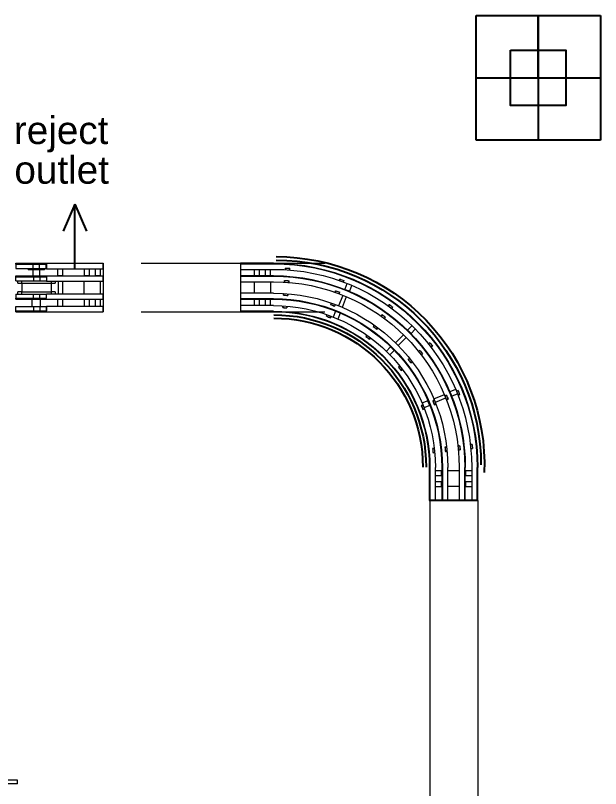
# Model space of a CAD drawing. Header units: millimetres. Extents: x -1052 to 3351, y 0 to 2015.
# Drawn here: x -206.5 to -175.23, y 1747.55 to 1788.87 of the extents above; entities that cross this region are included whole.
import ezdxf

# ---------------------------------------------------------------- set-up
doc = ezdxf.new("R2010")
doc.units = ezdxf.units.MM
for name, color, linetype, lineweight in [('149-149-13SOLIDLINE！实线层', 7, 'Continuous', 18), ('175SSD-BZ-10DXF_CONTINUOUS_LINE', 7, 'Continuous', 18), ('175SSD-BZ-11DXF_CONTINUOUS_LINE', 7, 'Continuous', 18), ('175SSD-BZ-30DXF_CONTINUOUS_LINE', 7, 'Continuous', 18), ('AM_CL', 7, 'Continuous', 15), ('PRT0428_DXF_CONTINUOUS_LINE', 7, 'Continuous', 18)]:
    doc.layers.add(name, color=color, linetype=linetype, lineweight=lineweight)
doc.layers.add('@ New Renovation', color=7, linetype='Continuous')
doc.layers.add('TITLE', color=7, linetype='Continuous')
doc.styles.get("Standard").update_dxf_attribs({"font": 'arial.ttf'})

# ---------------------------------------------------------------- blocks, each defined once
blk = doc.blocks.new('驱动尾')
at = {"color": 3}
blk.add_line((712690.7, 36241.4), (712690.7, 36416.4), dxfattribs=at)
blk.add_line((712690.7, 36241.4), (712690.7, 36416.4), dxfattribs=at)
blk.add_line((713005.7, 36352.9), (713005.7, 36367.9))
at = {"layer": '175SSD-BZ-10DXF_CONTINUOUS_LINE', "color": 7, "linetype": 'Continuous'}
for p, q in [((713005.7, 36416.4), (712690.7, 36416.4)), ((712690.7, 36416.4), (712690.7, 36396.4)), ((712895.7, 36396.4), (712690.7, 36396.4)), ((712895.7, 36412.9), (712895.7, 36396.4)), ((713005.7, 36412.9), (712895.7, 36412.9)), ((712916.7, 36397.9), (712916.7, 36371.4)), ((712918.7, 36416.4), (712918.7, 36412.9)), ((712946.7, 36397.9), (712946.7, 36371.4)), ((713005.7, 36416.4), (713005.7, 36412.9)), ((713005.7, 36371.4), (712690.7, 36371.4)), ((712690.7, 36371.4), (712690.7, 36351.4)), ((712895.7, 36367.9), (712895.7, 36351.4)), ((712919.7, 36367.9), (712895.7, 36367.9)), ((712918.7, 36371.4), (712918.7, 36367.9)), ((713005.7, 36371.4), (713005.7, 36367.9)), ((712895.7, 36351.4), (712690.7, 36351.4)), ((712863.8, 36344.4), (712863.8, 36351.4)), ((712863.8, 36344.4), (712878.8, 36344.4)), ((712878.8, 36344.4), (712878.8, 36351.4)), ((712984.5, 36344.4), (712878.8, 36344.4)), ((712879.2, 36313.4), (712879.2, 36344.4)), ((712984.2, 36313.4), (712984.2, 36344.4)), ((712984.5, 36352.9), (712984.5, 36344.4)), ((712984.5, 36344.4), (712999.5, 36344.4)), ((712999.5, 36352.9), (712999.5, 36344.4)), ((712878.8, 36313.4), (712863.8, 36313.4)), ((712863.8, 36306.4), (712863.8, 36313.4)), ((712984.5, 36313.4), (712878.8, 36313.4)), ((712878.8, 36306.4), (712878.8, 36313.4)), ((712984.5, 36313.4), (712984.5, 36304.9)), ((712999.5, 36313.4), (712984.5, 36313.4)), ((712999.5, 36313.4), (712999.5, 36304.9)), ((712895.7, 36306.4), (712690.7, 36306.4)), ((712690.7, 36306.4), (712690.7, 36286.4)), ((713005.7, 36286.4), (712690.7, 36286.4)), ((712895.7, 36289.9), (712895.7, 36306.4)), ((713005.7, 36289.9), (712895.7, 36289.9)), ((712918.7, 36289.9), (712918.7, 36286.4)), ((712919.2, 36286.4), (712919.2, 36263.4)), ((712944.2, 36286.4), (712944.2, 36263.4)), ((713005.7, 36289.9), (713005.7, 36286.4)), ((712895.7, 36261.4), (712690.7, 36261.4)), ((712690.7, 36261.4), (712690.7, 36241.4)), ((712895.7, 36244.9), (712895.7, 36261.4)), ((712902.2, 36263.4), (712901.7, 36262.9)), ((712961.7, 36262.9), (712901.7, 36262.9)), ((712901.7, 36259.9), (712901.7, 36262.9)), ((712961.2, 36263.4), (712902.2, 36263.4)), ((712961.2, 36263.4), (712961.7, 36262.9)), ((712961.7, 36259.9), (712961.7, 36262.9)), ((713005.7, 36241.4), (712690.7, 36241.4)), ((712897.2, 36244.9), (712895.7, 36244.9)), ((712918.7, 36244.9), (712918.7, 36241.4)), ((713005.7, 36244.9), (712943.3, 36244.9)), ((713005.7, 36244.9), (713005.7, 36241.4))]:
    blk.add_line(p, q, dxfattribs=at)
at = {"layer": '175SSD-BZ-11DXF_CONTINUOUS_LINE', "color": 7, "linetype": 'Continuous'}
for p, q in [((712701.7, 36371.9), (712701.7, 36396.4)), ((712719.7, 36371.9), (712719.7, 36396.4)), ((712741.7, 36371.9), (712741.7, 36396.4)), ((712759.7, 36371.9), (712759.7, 36396.4)), ((712836.7, 36396.4), (712836.7, 36371.9)), ((712854.7, 36396.4), (712854.7, 36371.9)), ((712894.7, 36412.9), (712894.7, 36397.9)), ((713005.7, 36412.9), (712894.7, 36412.9)), ((713005.7, 36397.9), (712894.7, 36397.9)), ((712918.7, 36412.9), (712918.7, 36397.9)), ((712943, 36397.9), (712943, 36412.9)), ((713005.7, 36412.9), (713005.7, 36397.9)), ((712701.7, 36371.9), (712719.7, 36371.9)), ((712702.2, 36371.4), (712701.7, 36371.9)), ((712719.2, 36371.4), (712719.7, 36371.9)), ((712741.7, 36371.9), (712759.7, 36371.9)), ((712742.2, 36371.4), (712741.7, 36371.9)), ((712759.2, 36371.4), (712759.7, 36371.9)), ((712836.7, 36371.9), (712854.7, 36371.9)), ((712837.2, 36371.4), (712836.7, 36371.9)), ((712854.2, 36371.4), (712854.7, 36371.9)), ((712895.7, 36367.9), (712895.7, 36352.9)), ((713005.7, 36367.9), (712895.7, 36367.9)), ((712919.7, 36367.9), (712919.7, 36352.9)), ((712944, 36352.9), (712944, 36367.9)), ((712701.7, 36306.4), (712701.7, 36351.4)), ((712759.7, 36351.4), (712759.7, 36306.4)), ((712838.2, 36306.4), (712838.2, 36351.4)), ((712853.2, 36306.4), (712853.2, 36351.4)), ((713005.7, 36352.9), (712895.7, 36352.9)), ((712702.2, 36286.4), (712701.7, 36285.9)), ((712719.7, 36285.9), (712701.7, 36285.9)), ((712701.7, 36261.4), (712701.7, 36285.9)), ((712719.2, 36286.4), (712719.7, 36285.9)), ((712719.7, 36261.4), (712719.7, 36285.9)), ((712742.2, 36286.4), (712741.7, 36285.9)), ((712759.7, 36285.9), (712741.7, 36285.9)), ((712741.7, 36261.4), (712741.7, 36285.9)), ((712759.2, 36286.4), (712759.7, 36285.9)), ((712759.7, 36261.4), (712759.7, 36285.9)), ((712837.2, 36286.4), (712836.7, 36285.9)), ((712854.7, 36285.9), (712836.7, 36285.9)), ((712836.7, 36285.9), (712836.7, 36261.4)), ((712854.2, 36286.4), (712854.7, 36285.9)), ((712854.7, 36285.9), (712854.7, 36261.4)), ((712894.7, 36304.9), (712894.7, 36289.9)), ((713005.7, 36304.9), (712894.7, 36304.9)), ((713005.6, 36289.9), (712894.7, 36289.9)), ((712918.7, 36304.9), (712918.7, 36289.9)), ((712943, 36289.9), (712943, 36304.9)), ((713005.7, 36304.9), (713005.7, 36289.9)), ((713005.7, 36259.9), (712895.7, 36259.9)), ((712897.1, 36246.9), (712897.1, 36259.9)), ((712897.2, 36259.9), (712897.2, 36244.9)), ((712921.2, 36259.9), (712921.2, 36244.9)), ((712945.4, 36244.9), (712945.4, 36259.9)), ((713005.7, 36244.9), (713005.7, 36259.9)), ((712897.1, 36246.9), (712895.7, 36246.9)), ((712896.4, 36246.9), (712896.4, 36244.9)), ((713005.6, 36244.9), (712897.2, 36244.9))]:
    blk.add_line(p, q, dxfattribs=at)
blk = doc.blocks.new('GHFF_1')
at = {"color": 0}
blk.add_line((22508.5, 8302.8), (22683.5, 8302.8), dxfattribs=at)
for centre, radius, end in [((23237, 8431.9), 752.5, 182.0888), ((23237, 8431.9), 740, 180), ((23245.1, 8423.8), 550, 180), ((23245.1, 8423.8), 538, 180)]:
    blk.add_arc(centre, radius, 90, end, dxfattribs=at)
at = {"layer": '175SSD-BZ-11DXF_CONTINUOUS_LINE', "color": 0, "linetype": 'Continuous'}
for p, q in [((23257, 9115.8), (23257, 9138.3)), ((23275, 9115.8), (23275, 9138.3)), ((23297, 9115.8), (23297, 9138.3)), ((23315, 9115.8), (23315, 9138.3)), ((23275, 9115.8), (23257, 9115.8)), ((23257.5, 9115.3), (23257, 9115.8)), ((23274.5, 9115.3), (23275, 9115.8)), ((23315, 9115.8), (23297, 9115.8)), ((23297.5, 9115.3), (23297, 9115.8)), ((23314.5, 9115.3), (23315, 9115.8)), ((23257, 9093.3), (23257, 9052.3)), ((23315, 9052.3), (23315, 9093.3)), ((23257.5, 9030.3), (23257, 9029.8)), ((23257, 9007.3), (23257, 9029.8)), ((23257, 9029.8), (23275, 9029.8)), ((23274.5, 9030.3), (23275, 9029.8)), ((23275, 9007.3), (23275, 9029.8)), ((23297.5, 9030.3), (23297, 9029.8)), ((23297, 9007.3), (23297, 9029.8)), ((23297, 9029.8), (23315, 9029.8)), ((23314.5, 9030.3), (23315, 9029.8)), ((23315, 9007.3), (23315, 9029.8)), ((22553, 8411.8), (22530.5, 8411.8)), ((22553, 8411.8), (22553, 8393.8)), ((22553.5, 8411.3), (22553, 8411.8)), ((22616.5, 8411.8), (22575.5, 8411.8)), ((22638.5, 8411.3), (22639, 8411.8)), ((22639, 8393.8), (22639, 8411.8)), ((22661.5, 8411.8), (22639, 8411.8)), ((22553, 8393.8), (22530.5, 8393.8)), ((22553.5, 8394.3), (22553, 8393.8)), ((22638.5, 8394.3), (22639, 8393.8)), ((22661.5, 8393.8), (22639, 8393.8)), ((22553, 8371.8), (22530.5, 8371.8)), ((22553, 8353.8), (22530.5, 8353.8)), ((22553, 8371.8), (22553, 8353.8)), ((22553.5, 8371.3), (22553, 8371.8)), ((22553.5, 8354.3), (22553, 8353.8)), ((22575.5, 8353.8), (22616.5, 8353.8)), ((22638.5, 8371.3), (22639, 8371.8)), ((22638.5, 8354.3), (22639, 8353.8)), ((22639, 8353.8), (22639, 8371.8)), ((22661.5, 8371.8), (22639, 8371.8)), ((22661.5, 8353.8), (22639, 8353.8))]:
    blk.add_line(p, q, dxfattribs=at)
at = {"layer": '175SSD-BZ-30DXF_CONTINUOUS_LINE', "color": 0, "linetype": 'Continuous'}
for p, q in [((23188.3, 9137.5), (23188, 9142.2)), ((23188.2, 9142), (23188.5, 9137.5)), ((23188.3, 9137.5), (23188.5, 9137.5)), ((23203.5, 9138.6), (23203.2, 9143.1)), ((23203.4, 9143.3), (23203.7, 9138.6)), ((23203.5, 9138.6), (23203.7, 9138.6)), ((23246, 9160.3), (23366, 9160.3)), ((23366, 9158.3), (23246, 9158.3)), ((23246, 9158.3), (23366, 9158.3)), ((23366, 9138.3), (23246, 9138.3)), ((23366, 9160.3), (23366, 8985.3)), ((23246, 9115.3), (23366, 9115.3)), ((23366, 9113.3), (23246, 9113.3)), ((23246, 9113.3), (23366, 9113.3)), ((22964.3, 9079.4), (22972.5, 9059.6)), ((22981, 9086.3), (22989.2, 9066.5)), ((22993.6, 9094), (22992, 9098.3)), ((22992.2, 9098.2), (22993.8, 9094)), ((22993.6, 9094), (22993.8, 9094)), ((23007.9, 9099.2), (23006.3, 9103.3)), ((23006.4, 9103.6), (23008.1, 9099.2)), ((23007.9, 9099.2), (23008.1, 9099.2)), ((23191.5, 9092.6), (23191.2, 9097.3)), ((23191.4, 9097.1), (23191.7, 9092.6)), ((23191.5, 9092.6), (23191.7, 9092.6)), ((23206.6, 9093.7), (23206.3, 9098.2)), ((23206.5, 9098.4), (23206.8, 9093.7)), ((23206.6, 9093.7), (23206.8, 9093.7)), ((23366, 9093.3), (23246, 9093.3)), ((22974.2, 9060.3), (22972.5, 9059.6)), ((22973.2, 9059.4), (22972.5, 9059.6)), ((22977.2, 9061.6), (22974.2, 9060.3)), ((22978.4, 9062.1), (22977.2, 9061.6)), ((22983.5, 9064.2), (22978.4, 9062.1)), ((22984.7, 9064.7), (22983.5, 9064.2)), ((22989.2, 9066.5), (22984.7, 9064.7)), ((22988.9, 9065.9), (22989.2, 9066.5)), ((23009, 9051.7), (23007.4, 9056)), ((23007.6, 9055.9), (23009.2, 9051.7)), ((23009, 9051.7), (23009.2, 9051.7)), ((23023.2, 9056.9), (23021.7, 9061.1)), ((23021.8, 9061.3), (23023.5, 9056.9)), ((23023.2, 9056.9), (23023.5, 9056.9)), ((23210, 9045.3), (23209.7, 9049.8)), ((23209.7, 9049.8), (23209.9, 9049.8)), ((23209.9, 9049.8), (23210.2, 9045.1)), ((23246, 9052.3), (23366, 9052.3)), ((22983.4, 9038.6), (22999, 9000.8)), ((22996.3, 9044), (23012, 9006.2)), ((23194.9, 9044), (23194.5, 9048.7)), ((23194.5, 9048.7), (23194.7, 9048.7)), ((23194.7, 9048.7), (23195.1, 9044.2)), ((23366, 9032.3), (23246, 9032.3)), ((23246, 9032.3), (23366, 9032.3)), ((23366, 9030.3), (23246, 9030.3)), ((22818.3, 8998.4), (22815.6, 9002.1)), ((22815.9, 9002.1), (22818.6, 8998.4)), ((22818.3, 8998.4), (22818.6, 8998.4)), ((22830.6, 9007.3), (22828, 9010.9)), ((22828.1, 9011.2), (22830.9, 9007.3)), ((22830.6, 9007.3), (22830.9, 9007.3)), ((23024, 9010.3), (23024.2, 9010.3)), ((23025.6, 9005.9), (23024, 9010.3)), ((23024.2, 9010.3), (23025.8, 9006.1)), ((23038.3, 9015.5), (23038.5, 9015.5)), ((23039.8, 9011.3), (23038.3, 9015.5)), ((23038.5, 9015.5), (23040.1, 9011.1)), ((23198, 8999.1), (23197.7, 9003.8)), ((23197.9, 9003.8), (23197.7, 9003.8)), ((23197.9, 9003.8), (23198.2, 8999.4)), ((23213.2, 9000.4), (23212.9, 9004.9)), ((23213.1, 9004.9), (23212.9, 9004.9)), ((23213.1, 9004.9), (23213.4, 9000.2)), ((23246, 9007.3), (23366, 9007.3)), ((22844.8, 8962), (22842.1, 8965.7)), ((22842.4, 8965.7), (22845, 8962)), ((22854.5, 8974.8), (22857.3, 8970.9)), ((22857.1, 8970.9), (22854.5, 8974.5)), ((22857.1, 8970.9), (22857.3, 8970.9)), ((23005.4, 8980.2), (23010, 8982.1)), ((23005.7, 8980.8), (23005.4, 8980.2)), ((23005.4, 8980.2), (23014.4, 8958.5)), ((23010, 8982.1), (23017.5, 8985.2)), ((23017.5, 8985.2), (23022.1, 8987.1)), ((23021.4, 8987.3), (23022.1, 8987.1)), ((23022.1, 8987.1), (23031, 8965.4)), ((23039.6, 8968), (23039.4, 8968)), ((23041, 8963.6), (23039.4, 8968)), ((23039.6, 8968), (23041.1, 8963.8)), ((23053.9, 8973.2), (23053.7, 8973.2)), ((23055.2, 8969), (23053.7, 8973.2)), ((23053.9, 8973.2), (23055.5, 8968.8)), ((23366, 8987.3), (23246, 8987.3)), ((23246, 8987.3), (23366, 8987.3)), ((23366, 8985.3), (23246, 8985.3)), ((22844.8, 8962), (22845, 8962)), ((22734.1, 8922), (22749.6, 8906.5)), ((22746.8, 8934.8), (22762.4, 8919.2)), ((22753.2, 8910), (22750.9, 8907.8)), ((22754.1, 8911), (22753.2, 8910)), ((22758.1, 8914.9), (22754.1, 8911)), ((22759, 8915.8), (22758.1, 8914.9)), ((22762.4, 8919.2), (22759, 8915.8)), ((22762.4, 8918.5), (22762.4, 8919.2)), ((22870.7, 8926.4), (22870.9, 8926.4)), ((22873.5, 8922.5), (22870.7, 8926.4)), ((22870.9, 8926.4), (22873.5, 8922.8)), ((22883, 8935.3), (22883.2, 8935.3)), ((22885.6, 8931.6), (22883, 8935.3)), ((22883.2, 8935.3), (22885.9, 8931.6)), ((22750.9, 8907.8), (22749.6, 8906.5)), ((22750.4, 8906.5), (22749.6, 8906.5)), ((22767.3, 8891.7), (22796.2, 8862.7)), ((22777.1, 8901.6), (22806.1, 8872.6)), ((22897.4, 8890), (22897.1, 8890)), ((22899.9, 8886.1), (22897.1, 8890)), ((22897.4, 8890), (22900, 8886.4)), ((22909.7, 8898.9), (22909.4, 8898.9)), ((22912.1, 8895.2), (22909.4, 8898.9)), ((22909.7, 8898.9), (22912.4, 8895.2)), ((22676.2, 8858.2), (22672.6, 8861.1)), ((22672.9, 8861.1), (22676.5, 8858.2)), ((22676.2, 8858.2), (22676.5, 8858.2)), ((22682.1, 8873.2), (22685.9, 8870.2)), ((22685.6, 8870.2), (22682.1, 8872.9)), ((22685.6, 8870.2), (22685.9, 8870.2)), ((22816.8, 8852), (22818.8, 8854)), ((22818.8, 8854), (22819.7, 8854.9)), ((22819.7, 8854.9), (22823.2, 8858.4)), ((22822.5, 8858.4), (22823.2, 8858.4)), ((22823.2, 8858.4), (22839.5, 8842.1)), ((22711.7, 8830.5), (22708.1, 8833.4)), ((22708.4, 8833.4), (22712, 8830.5)), ((22711.7, 8830.5), (22712, 8830.5)), ((22717.6, 8845.5), (22721.4, 8842.5)), ((22721, 8842.5), (22717.6, 8845.2)), ((22721, 8842.5), (22721.4, 8842.5)), ((22810.5, 8845.7), (22813.9, 8849.2)), ((22810.5, 8846.4), (22810.5, 8845.7)), ((22810.5, 8845.7), (22826.7, 8829.4)), ((22813.9, 8849.2), (22814.9, 8850.1)), ((22814.9, 8850.1), (22816.8, 8852)), ((22746.4, 8803.4), (22746.7, 8803.5)), ((22750.2, 8800.5), (22746.4, 8803.4)), ((22746.7, 8803.5), (22750.1, 8800.8)), ((22755.7, 8815.4), (22756, 8815.4)), ((22759.4, 8812.6), (22755.7, 8815.4)), ((22756, 8815.4), (22759.6, 8812.6)), ((22782.1, 8775.8), (22781.8, 8775.7)), ((22785.6, 8772.8), (22781.8, 8775.7)), ((22782.1, 8775.8), (22785.6, 8773.1)), ((22791.5, 8787.7), (22791.2, 8787.7)), ((22794.8, 8784.9), (22791.2, 8787.7)), ((22791.5, 8787.7), (22795.1, 8784.9)), ((22579.8, 8700.3), (22584.2, 8698.5)), ((22584.1, 8698.4), (22579.9, 8700.1)), ((22582.6, 8687.9), (22602.3, 8679.7)), ((22584.1, 8698.4), (22584.2, 8698.5)), ((22589.5, 8704.5), (22609.2, 8696.3)), ((22606.9, 8690.7), (22604.8, 8685.6)), ((22609.2, 8696.3), (22606.9, 8690.7)), ((22609.5, 8695.7), (22609.2, 8696.3)), ((22578.4, 8684.3), (22574, 8686)), ((22574.3, 8686.1), (22578.5, 8684.5)), ((22578.4, 8684.3), (22578.5, 8684.5)), ((22603, 8681.4), (22602.3, 8679.7)), ((22603, 8680), (22602.3, 8679.7)), ((22604.8, 8685.6), (22603, 8681.4)), ((22620.1, 8667.4), (22615.8, 8669.2)), ((22616, 8669.3), (22620.2, 8667.6)), ((22620.1, 8667.4), (22620.2, 8667.6)), ((22621.5, 8683.5), (22625.9, 8681.7)), ((22625.8, 8681.5), (22621.6, 8683.2)), ((22624.9, 8672.6), (22662.7, 8656.9)), ((22625.8, 8681.5), (22625.9, 8681.7)), ((22630.2, 8685.5), (22668, 8669.8)), ((22666.6, 8665), (22666.7, 8665.2)), ((22670.8, 8663.3), (22666.6, 8665)), ((22666.7, 8665.2), (22671, 8663.4)), ((22683.7, 8651.3), (22688.7, 8663.4)), ((22688, 8663.2), (22688.7, 8663.4)), ((22688.7, 8663.4), (22710.3, 8654.5)), ((22660.9, 8650.9), (22661, 8651.1)), ((22665.3, 8649.2), (22660.9, 8650.9)), ((22661, 8651.1), (22665.2, 8649.4)), ((22681.5, 8647.5), (22681.8, 8646.8)), ((22681.8, 8646.8), (22683.7, 8651.3)), ((22681.8, 8646.8), (22703.4, 8637.8)), ((22702.6, 8634.1), (22702.7, 8634.3)), ((22707, 8632.3), (22702.6, 8634.1)), ((22702.7, 8634.3), (22706.9, 8632.6)), ((22708.3, 8648.2), (22708.4, 8648.3)), ((22712.5, 8646.5), (22708.3, 8648.2)), ((22708.4, 8648.3), (22712.8, 8646.6)), ((22529.1, 8505.9), (22533.8, 8505.4)), ((22533.8, 8505.2), (22529.3, 8505.7)), ((22533.8, 8505.2), (22533.8, 8505.4)), ((22573.9, 8501.2), (22578.6, 8500.7)), ((22578.5, 8500.5), (22574.1, 8501)), ((22578.5, 8500.5), (22578.6, 8500.7)), ((22622.3, 8495.9), (22622.3, 8496.1)), ((22622.3, 8496.1), (22627, 8495.6)), ((22626.8, 8495.5), (22622.3, 8495.9)), ((22667.1, 8491.2), (22667.1, 8491.4)), ((22667.1, 8491.4), (22671.8, 8490.9)), ((22671.5, 8490.8), (22667.1, 8491.2)), ((22532.2, 8490.1), (22527.5, 8490.6)), ((22527.7, 8490.8), (22532.2, 8490.3)), ((22532.2, 8490.1), (22532.2, 8490.3)), ((22577, 8485.4), (22572.3, 8485.9)), ((22572.5, 8486.1), (22577, 8485.6)), ((22577, 8485.4), (22577, 8485.6)), ((22620.7, 8480.8), (22620.7, 8481)), ((22620.7, 8481), (22625.2, 8480.5)), ((22625.4, 8480.3), (22620.7, 8480.8)), ((22665.5, 8476.1), (22665.5, 8476.3)), ((22665.5, 8476.3), (22670, 8475.8)), ((22670.1, 8475.6), (22665.5, 8476.1)), ((22508.5, 8302.8), (22508.5, 8422.8)), ((22510.5, 8302.8), (22510.5, 8422.8)), ((22510.5, 8422.8), (22510.5, 8302.8)), ((22530.5, 8422.8), (22530.5, 8302.8)), ((22553.5, 8302.8), (22553.5, 8422.8)), ((22555.5, 8302.8), (22555.5, 8422.8)), ((22555.5, 8422.8), (22555.5, 8302.8)), ((22575.5, 8422.8), (22575.5, 8302.8)), ((22616.5, 8302.8), (22616.5, 8422.8)), ((22636.5, 8302.8), (22636.5, 8422.8)), ((22636.5, 8422.8), (22636.5, 8302.8)), ((22638.5, 8422.8), (22638.5, 8302.8)), ((22661.5, 8302.8), (22661.5, 8422.8)), ((22681.5, 8302.8), (22681.5, 8422.8)), ((22681.5, 8422.8), (22681.5, 8302.8)), ((22683.5, 8422.8), (22683.5, 8302.8)), ((22510.5, 8302.8), (22508.5, 8302.8)), ((22530.5, 8302.8), (22510.5, 8302.8)), ((22555.5, 8302.8), (22553.5, 8302.8)), ((22575.5, 8302.8), (22555.5, 8302.8)), ((22636.5, 8302.8), (22616.5, 8302.8)), ((22638.5, 8302.8), (22636.5, 8302.8)), ((22681.5, 8302.8), (22661.5, 8302.8)), ((22683.5, 8302.8), (22681.5, 8302.8))]:
    blk.add_line(p, q, dxfattribs=at)
for radius, start, end in [(737.5, 90, 180), (735.5, 90, 180), (735.5, 90, 180), (715.5, 90, 180), (721.7, 93.3887, 94.6113), (721.5, 93.4044, 94.5956), (692.5, 90, 180), (690.5, 90, 180), (690.5, 90, 180), (670.5, 90, 180), (721.7, 109.3887, 110.6113), (721.5, 109.4044, 110.5956), (676.7, 93.348, 94.652), (676.5, 93.3648, 94.6352), (629.5, 90, 180), (676.7, 109.348, 110.652), (676.5, 109.3648, 110.6352), (609.5, 90, 180), (609.5, 90, 180), (607.5, 90, 180), (623.3, 93.2922, 94.7078), (623.5, 93.3108, 94.6892), (584.5, 90, 180), (721.7, 125.3887, 126.6113), (721.5, 125.4044, 126.5956), (623.3, 109.2922, 110.7078), (623.5, 109.3108, 110.6892), (578.3, 93.2371, 94.7629), (578.5, 93.2572, 94.7428), (564.5, 90, 180), (564.5, 90, 180), (562.5, 90, 180), (676.7, 125.348, 126.652), (676.5, 125.3648, 126.6352), (578.3, 109.2371, 110.7629), (578.5, 109.2572, 110.7428), (623.5, 125.3108, 126.6892), (623.3, 125.2922, 126.7078), (578.3, 125.2371, 126.7629), (578.5, 125.2572, 126.7428), (721.7, 141.3887, 142.6113), (721.5, 141.4044, 142.5956), (676.7, 141.348, 142.652), (676.5, 141.3648, 142.6352), (623.5, 141.3108, 142.6892), (623.3, 141.2922, 142.7078), (578.5, 141.2572, 142.7428), (578.3, 141.2371, 142.7629), (721.7, 157.3887, 158.6113), (721.5, 157.4044, 158.5956), (676.7, 157.348, 158.652), (676.5, 157.3648, 158.6352), (623.5, 157.3108, 158.6892), (623.3, 157.2922, 158.7078), (578.5, 157.2572, 158.7428), (578.3, 157.2371, 158.7629), (721.7, 173.3887, 174.6113), (721.5, 173.4044, 174.5956), (676.7, 173.348, 174.652), (676.5, 173.3648, 174.6352), (623.5, 173.3108, 174.6892), (623.3, 173.2922, 174.7078), (578.3, 173.2371, 174.7629), (578.5, 173.2572, 174.7428)]:
    blk.add_arc((23246, 8422.8), radius, start, end, dxfattribs=at)
at = {"layer": 'PRT0428_DXF_CONTINUOUS_LINE', "color": 0, "linetype": 'Continuous'}
for p, q in [((22517.5, 8302.8), (22508.5, 8302.8)), ((22532.5, 8302.8), (22530.5, 8302.8)), ((22562.4, 8302.8), (22553.5, 8302.8)), ((22616.5, 8302.8), (22575.5, 8302.8)), ((22638.5, 8302.8), (22629.6, 8302.8)), ((22661.5, 8302.8), (22659.5, 8302.8)), ((22683.5, 8302.8), (22674.5, 8302.8))]:
    blk.add_line(p, q, dxfattribs=at)
blk = doc.blocks.new('*X870')
at = {"layer": '149-149-13SOLIDLINE！实线层', "color": 7, "linetype": 'Continuous'}
for p, q in [((-5444.6, -329.7), (-5444.6, -180.7)), ((-5431.6, -329.7), (-5431.6, -180.7)), ((-5431.6, -329.7), (-5444.6, -329.7))]:
    blk.add_line(p, q, dxfattribs=at)
blk = doc.blocks.new('1111')
at = {"layer": '@ New Renovation', "color": 0, "xscale": -1.000000000000001, "rotation": 90}
blk.add_blockref('*X870', (742235.8, 28062.8), dxfattribs=at)

msp = doc.modelspace()

# ---------------------------------------------------------------- linework, layer by layer
for p, q in [((-181.8826, 1782.2116), (-181.8826, 1788.8679)), ((-181.8826, 1788.8679), (-175.2263, 1788.8679)), ((-178.5545, 1788.8679), (-178.5545, 1782.2116)), ((-178.5545, 1785.5398), (-178.5545, 1788.8679)), ((-175.2263, 1788.8679), (-175.2263, 1782.2116)), ((-181.8826, 1785.5398), (-175.2263, 1785.5398)), ((-175.2263, 1782.2116), (-181.8826, 1782.2116))]:
    msp.add_line(p, q)
msp.add_lwpolyline([(-180.0336, 1787.0189), (-177.0753, 1787.0189), (-177.0753, 1784.0606), (-180.0336, 1784.0606)], close=True)
at = {"layer": 'AM_CL', "color": 4}
for p, q in [((-199.7758, 1775.6244), (-189.9663, 1775.6244)), ((-199.7758, 1773.0358), (-189.9663, 1773.0358)), ((-184.3485, 1762.9404), (-184.3564, 1739.1327)), ((-181.7895, 1762.9404), (-181.7895, 1739.1327))]:
    msp.add_line(p, q, dxfattribs=at)
at = {"layer": 'TITLE'}
for p, q in [((-203.3258, 1778.7886), (-203.948, 1777.3462)), ((-203.3258, 1775.3286), (-203.3258, 1778.7886)), ((-203.3258, 1778.7886), (-202.7037, 1777.3462))]:
    msp.add_line(p, q, dxfattribs=at)

# ---------------------------------------------------------------- block references
at = {"xscale": -0.01479181789831161, "yscale": 0.01479181789831161, "zscale": 0.01479181789831161}
msp.add_blockref('GHFF_1', (151.1526, 1640.1264), dxfattribs=at)
at = {"layer": 'AM_CL', "xscale": 0.01479181789831161, "yscale": 0.01479181789831161, "zscale": 0.01479181789831161, "rotation": 180}
msp.add_blockref('驱动尾', (10340.1807, 2311.7003), dxfattribs=at)
at = {"layer": 'AM_CL', "xscale": 0.01479181789831161, "yscale": 0.01479181789831161, "zscale": 0.01479181789831161}
msp.add_blockref('1111', (-11190.2858, 1252.3689), dxfattribs=at)

# ---------------------------------------------------------------- texts
at = {"layer": 'TITLE'}
for s, p in [('reject', (-206.5827, 1781.9961)), ('outlet', (-206.5551, 1779.8765))]:
    msp.add_text(s, height=1.47918, dxfattribs=at).set_placement(p)

doc.saveas('drawing.dxf')
